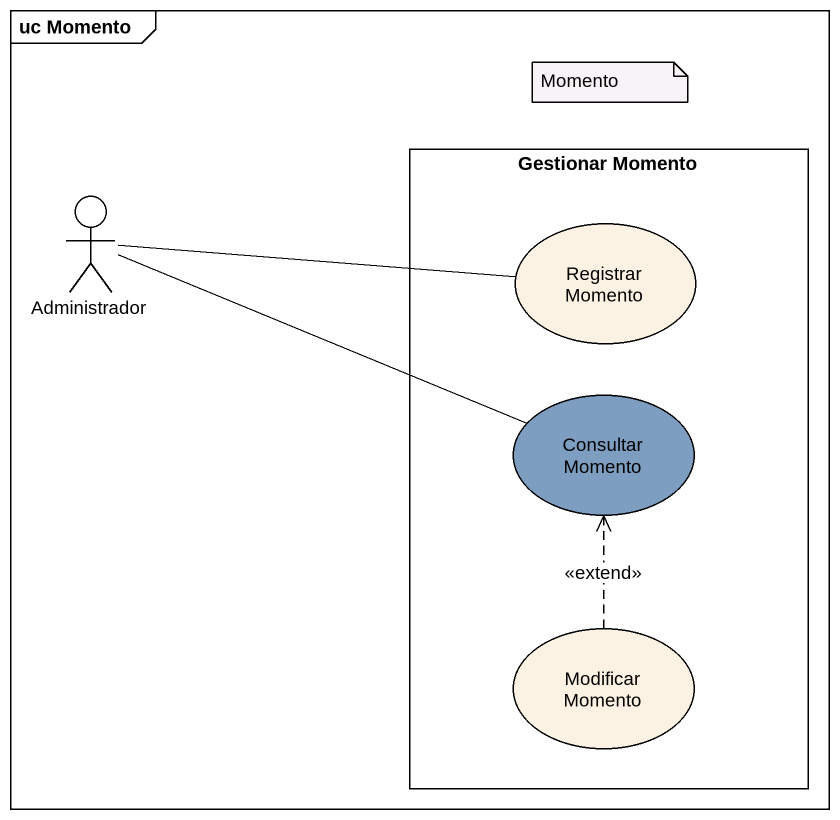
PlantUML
@startuml
mainframe uc Momento
actor Administrador
rectangle "Gestionar Momento" as Gestionar_Momento {
  usecase "Registrar Momento" as Registrar_Momento
  usecase "Consultar Momento" as Consultar_Momento #7D9EC0
  usecase "Modificar Momento" as Modificar_Momento
}
Administrador -right- Registrar_Momento
Administrador -right- Consultar_Momento
Modificar_Momento .up.> Consultar_Momento : <<extend>>
note as N1
  Momento
end note
@enduml
